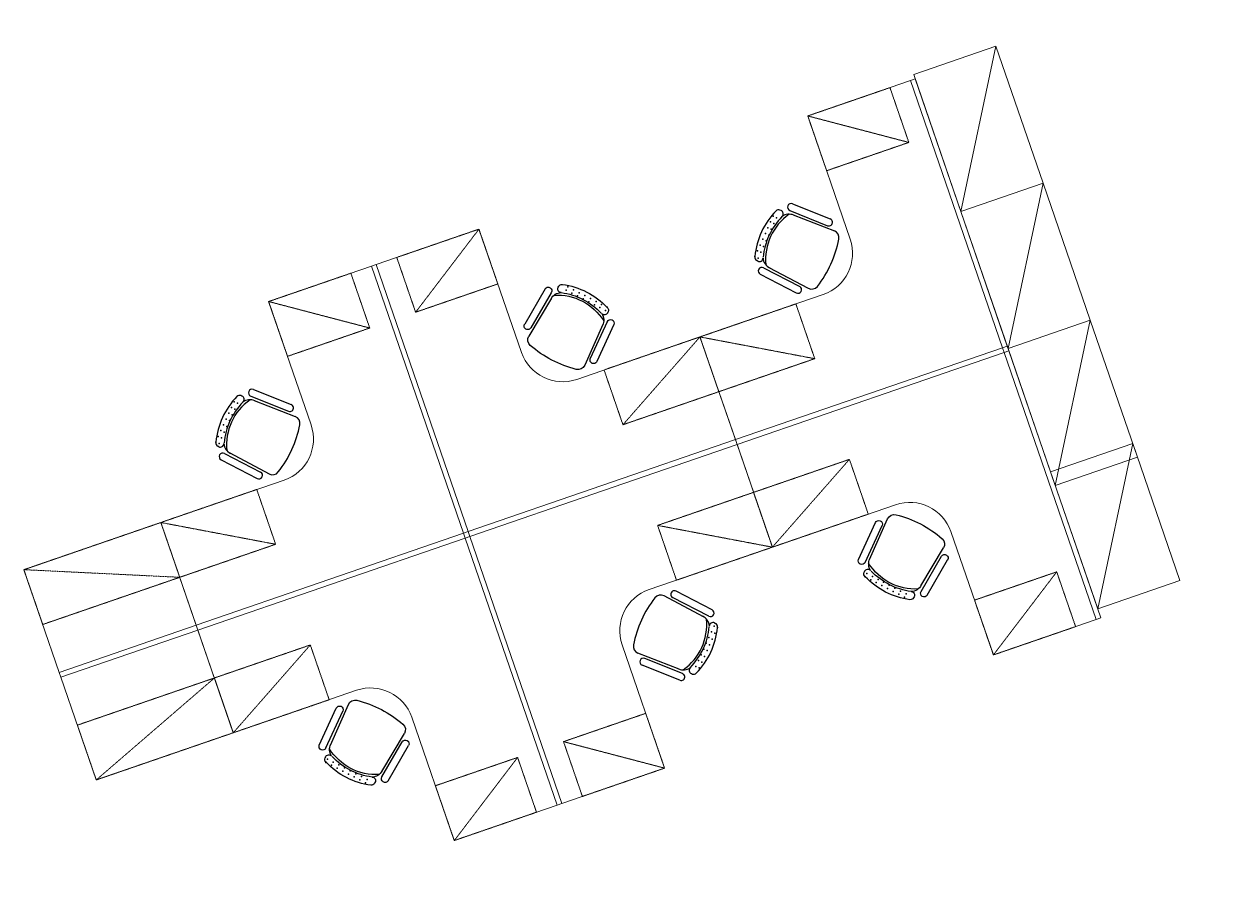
# Model space of a CAD drawing. Extents: x 760773 to 1075934, y 719259 to 1013331.
# Drawn here: x 776336 to 784571, y 769856 to 775884 of the extents above; entities that cross this region are included whole.
import ezdxf

# ---------------------------------------------------------------- set-up
doc = ezdxf.new("R2010")
doc.units = 0
doc.header["$MEASUREMENT"] = 0
doc.linetypes.add('HIDDEN', pattern=[0.375, 0.25, -0.125])
doc.layers.add('72471 FF-FUR', color=9, linetype='Continuous', lineweight=30)

# ---------------------------------------------------------------- blocks, each defined once
blk = doc.blocks.new('cab100019')
at = {"layer": '72471 FF-FUR', "lineweight": 0, "ltscale": 0.001}
blk.add_line((-0.8929, 0.7502), (0, 0), dxfattribs=at)
at = {"layer": '72471 FF-FUR', "lineweight": 0, "ltscale": 0.001, "flags": 128}
blk.add_lwpolyline([(0, 0), (-0.3256, 0.9455), (-0.8929, 0.7502), (-0.5673, -0.1953), (0, 0)], dxfattribs=at)
blk = doc.blocks.new('cab100020')
at = {"layer": '72471 FF-FUR', "lineweight": 0, "ltscale": 0.001}
blk.add_line((-0.8929, 0.7502), (0, 0), dxfattribs=at)
at = {"layer": '72471 FF-FUR', "lineweight": 0, "ltscale": 0.001, "flags": 128}
blk.add_lwpolyline([(0, 0), (-0.3256, 0.9455), (-0.8929, 0.7502), (-0.5673, -0.1953), (0, 0)], dxfattribs=at)
blk = doc.blocks.new('X7')
at = {"color": 0}
for p in [(36.290625, 43.35625), (36.334375, 43.35625), (36.378125, 43.35625), (36.421875, 43.35625), (36.465625, 43.35625), (36.509375, 43.35625), (36.553125, 43.35625), (36.596875, 43.35625)]:
    blk.add_point(p, dxfattribs=at)
blk = doc.blocks.new('c71')
at = {"color": 0, "linetype": 'ByBlock'}
for p, q in [((-0.2676, 0.4146), (-0.2808, 0.1346)), ((-0.1924, 0.4674), (-0.192, 0.4751)), ((0.1924, 0.4674), (0.192, 0.4751)), ((0.2676, 0.4146), (0.2807, 0.1346)), ((-0.2177, 0.4114), (-0.2309, 0.1314)), ((-0.1995, 0.38), (-0.2175, 0.0727)), ((0.1992, 0.3783), (0.2171, 0.0737)), ((0.2177, 0.4114), (0.2308, 0.1314))]:
    blk.add_line(p, q, dxfattribs=at)
for centre, radius, start, end in [((-0.1671, 0.474), 0.025, 100.38845, 177.44385), ((0.0005, 0.004), 0.5237, 70.41817, 109.17613), ((0.1671, 0.474), 0.025, 2.55615, 69.12967), ((-0.2427, 0.413), 0.025, 356.22983, 176.22983), ((-0.1179, 0.3719), 0.082, 119.06629, 178.98816), ((-0.0002, 0.0756), 0.3822, 59.76832, 120.23168), ((-0.1674, 0.4663), 0.025, 177.44385, 294.52773), ((0.0005, 0.004), 0.4667, 70.41817, 109.17613), ((0.1674, 0.4663), 0.025, 245.47227, 2.55615), ((0.1172, 0.3721), 0.0823, 1.04292, 60.60247), ((0.2426, 0.413), 0.025, 3.77017, 183.77017), ((-0.2558, 0.133), 0.025, 176.22983, 356.22983), ((0.2558, 0.133), 0.025, 183.77017, 3.77017), ((-0.1676, 0.0694), 0.05, 176.22983, 256.61709), ((-0.0023, 0.7642), 0.7642, 256.61709, 283.72895), ((0.1672, 0.0704), 0.05, 283.72895, 3.79132)]:
    blk.add_arc(centre, radius, start, end, dxfattribs=at)
for p in [(-36.4627, -42.8567), (-36.4627, -42.882)]:
    blk.add_blockref('X7', p, dxfattribs=at)
blk = doc.blocks.new('ws-20001')
at = {"lineweight": -2}
for p, q in [((-2.015, -0.815), (-2.015, -0.065)), ((-1.1149, -0.8152), (-2.015, -0.815)), ((-0.815, -2.015), (-0.815, -1.1152)), ((-0.815, -2.015), (-0.03, -2.015)), ((-0.065, -2.015), (-0.815, -2.015))]:
    blk.add_line(p, q, dxfattribs=at)
at = {"linetype": 'HIDDEN', "lineweight": -2, "ltscale": 0.001}
for p, q in [((-2.015, -0.815), (-1.615, -0.215)), ((-0.815, -2.015), (-0.415, -1.315))]:
    blk.add_line(p, q, dxfattribs=at)
at = {"lineweight": -2, "extrusion": (0, 0, -1), "flags": 128}
for points in [[(0.065, -0.065), (2.015, -0.065), (2.015, -0.03), (0.065, -0.03), (0.065, -0.065)], [(0.065, -2.015), (0.065, -0.065), (0.03, -0.065), (0.03, -2.015)]]:
    blk.add_lwpolyline(points, dxfattribs=at)
at = {"lineweight": -2, "extrusion": (0, 0, -1)}
blk.add_lwpolyline([(0.065, -0.03), (0.03, -0.03), (0.03, -0.065), (0.065, -0.065)], close=True, dxfattribs=at)
at = {"linetype": 'HIDDEN', "lineweight": -2, "ltscale": 0.001, "flags": 128}
for points in [[(-1.615, -0.215), (-2.015, -0.215), (-2.015, -0.815), (-1.615, -0.815), (-1.615, -0.215)], [(-0.415, -1.315), (-0.815, -1.315), (-0.815, -2.015), (-0.415, -2.015), (-0.415, -1.315)]]:
    blk.add_lwpolyline(points, dxfattribs=at)
at = {"lineweight": -2}
blk.add_arc((-1.115, -1.1152), 0.3, 0, 89.98624, dxfattribs=at)
at = {"lineweight": -2, "rotation": 136.37928158431}
blk.add_blockref('c71', (-0.9964, -0.9964), dxfattribs=at)
blk = doc.blocks.new('END-BENCH1')
at = {"linetype": 'HIDDEN', "lineweight": -2, "ltscale": 0.001}
blk.add_line((-0.415, 0), (-0.815, 1), dxfattribs=at)
at = {"lineweight": -2, "flags": 128}
for points in [[(-0.815, 0), (-0.065, 0), (-0.065, 1), (-0.815, 1), (-0.815, 0)], [(-0.065, 0), (-0.03, 0), (-0.03, 1), (-0.065, 1), (-0.065, 0)]]:
    blk.add_lwpolyline(points, dxfattribs=at)
at = {"linetype": 'HIDDEN', "lineweight": -2, "ltscale": 0.001, "extrusion": (0, 0, -1), "flags": 128}
for points in [[(0.815, 1), (0.415, 1), (0.415, 0)], [(0.815, 1), (0.415, 1), (0.415, 0), (0.815, 0), (0.815, 1)]]:
    blk.add_lwpolyline(points, dxfattribs=at)

msp = doc.modelspace()

# ---------------------------------------------------------------- block references
at = {"lineweight": 0, "zscale": 999.9999999999975}
for name, p, xscale, yscale, rotation in [('cab100019', (782803.44406, 774588.88173), -999.9999999999978, 999.999999999996, 38.00000000505828), ('cab100020', (783129.01273, 773643.36166), -999.999999999999, 999.9999999999983, 38.00000000515965), ('cab100020', (783454.5814, 772697.84159), -1000.000000000003, 1000.000000000002, 38.00000000520001), ('cab100019', (783747.59326, 771846.87337), -999.9999999999973, 999.9999999999973, 38.00000000511767)]:
    msp.add_blockref(name, p, dxfattribs=dict(at, xscale=xscale, yscale=yscale, rotation=rotation))
at = {"layer": '72471 FF-FUR', "lineweight": 0, "ltscale": 0.001, "extrusion": (0, 0, -1), "zscale": 1000.001580537661}
for p, xscale, yscale, rotation in [((-783172.84256, 773608.21735), -1000.00158053767, 1000.00158053767, 70.9999971030653), ((-779452.22556, 772327.10617), -1000.00158053767, 1000.00158053767, 70.9999971030653), ((-783141.9141, 773698.04014), 1000.001580537661, 1000.001580537661, 71.00000289205524), ((-779421.29709, 772416.92897), 1000.001580537661, 1000.001580537661, 71.00000289205524)]:
    msp.add_blockref('ws-20001', p, dxfattribs=dict(at, xscale=xscale, yscale=yscale, rotation=rotation))
at = {"layer": '72471 FF-FUR', "lineweight": 0, "ltscale": 0.001}
for name, p, xscale, yscale, zscale, rotation in [('ws-20001', (779362.4006, 772296.17874), -1000.001580537663, 1000.001580537663, 1000.001580537663, 109.0000028969344), ('ws-20001', (779331.47323, 772385.99835), 1000.001580537664, 1000.001580537664, 1000.001580537664, 108.9999971079447), ('END-BENCH1', (777547.03426, 771670.9934), -1000.001580537663, 1000.001580537663, 1000.001580537663, 109.0000028969344), ('END-BENCH1', (777516.07363, 771760.90962), 1000.001580537663, 1000.001580537663, 1000.001580537663, 108.9999971080977)]:
    msp.add_blockref(name, p, dxfattribs=dict(at, xscale=xscale, yscale=yscale, zscale=zscale, rotation=rotation))

doc.saveas('drawing.dxf')
